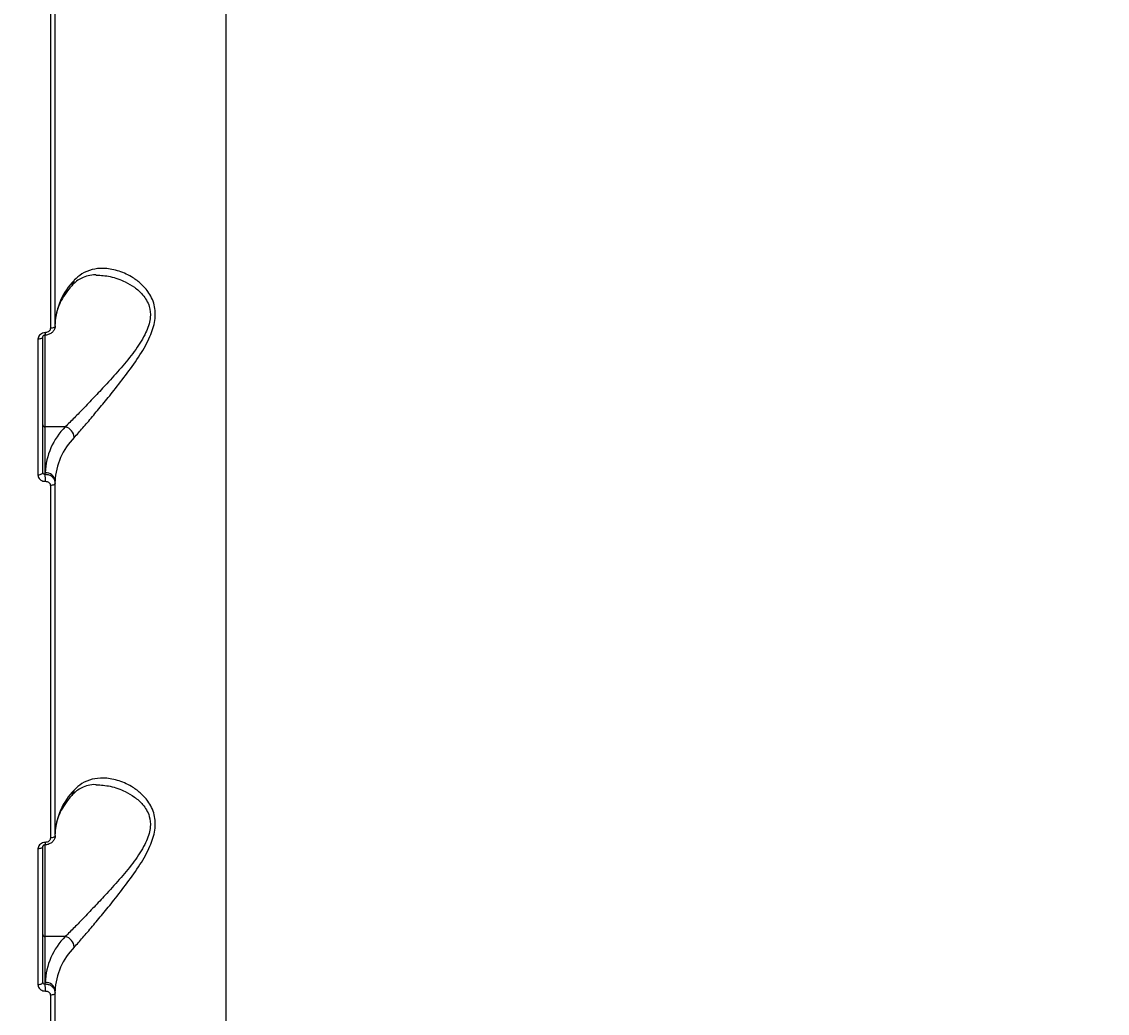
# Model space of a CAD drawing. Header units: millimetres. Extents: x -6901 to 7060, y -7557 to 6158.
# Drawn here: x 1967.4 to 2186.4, y -2462.2 to -2262.1 of the extents above; entities that cross this region are included whole.
import ezdxf

# ---------------------------------------------------------------- set-up
doc = ezdxf.new("R2010")
doc.units = ezdxf.units.MM
for name, color, linetype in [('DIKOM_ОБЪЕКТ', 7, 'Continuous'), ('DIKOM_РАЗМЕР_ЗОНА', 7, 'Continuous'), ('DIKOM_РАЗМЕР_ОБЪЕКТА', 7, 'Continuous')]:
    doc.layers.add(name, color=color, linetype=linetype)
doc.styles.add('style1', font='arial.ttf', dxfattribs={"width": 0.8})
doc.dimstyles.new('1-50', dxfattribs={"dimtxt": 300, "dimasz": 200, "dimexe": 100, "dimexo": 0, "dimgap": 100, "dimtad": 1, "dimtxsty": 'style1', "dimcen": 200, "dimclrd": 7, "dimclre": 7, "dimclrt": 7, "dimadec": 1, "dimazin": 2, "dimtfac": 1, "dimtmove": 0, "dimatfit": 2, "dimfxl": 0, "dimlwd": 25, "dimlwe": 18, "dimarcsym": 0})

# ---------------------------------------------------------------- blocks, each defined once
blk = doc.blocks.new('*D1')
at = {"layer": 'Defpoints', "color": 0, "transparency": 16777216}
for p in [(-4076.66, -462.32), (4983.51, -3127.59), (4983.51, -6854.07)]:
    blk.add_point(p, dxfattribs=at)
at = {"layer": 'DIKOM_РАЗМЕР_ОБЪЕКТА', "color": 7, "lineweight": 18, "transparency": 16777216}
for p, q in [((-4076.66, -462.32), (-4076.66, -6954.07)), ((4983.51, -3127.59), (4983.51, -6954.07))]:
    blk.add_line(p, q, dxfattribs=at)
at = {"layer": 'DIKOM_РАЗМЕР_ОБЪЕКТА', "color": 7, "lineweight": 25, "transparency": 16777216}
blk.add_line((-3876.66, -6854.07), (4783.51, -6854.07), dxfattribs=at)
at = {"layer": 'DIKOM_РАЗМЕР_ОБЪЕКТА', "color": 7, "transparency": 16777216}
for points in [[(-3876.66, -6820.74), (-3876.66, -6887.4), (-4076.66, -6854.07)], [(4783.51, -6820.74), (4783.51, -6887.4), (4983.51, -6854.07)]]:
    blk.add_solid(points, dxfattribs=at)
at = {"layer": 'DIKOM_РАЗМЕР_ОБЪЕКТА', "color": 7, "transparency": 16777216, "insert": (453.43, -6600.9), "char_height": 300, "attachment_point": 5, "style": 'style1'}
blk.add_mtext('9050', dxfattribs=at)
blk = doc.blocks.new('*D2')
at = {"layer": 'Defpoints', "color": 0, "transparency": 16777216}
for p in [(-1102.73, 4151.17), (-5819.23, -4492.42), (4721.24, -4492.42)]:
    blk.add_point(p, dxfattribs=at)
at = {"layer": 'DIKOM_РАЗМЕР_ОБЪЕКТА', "color": 7, "lineweight": 18, "transparency": 16777216}
for p, q in [((-1102.73, 4151.17), (-5919.23, 4151.17)), ((4721.24, -4492.42), (-5919.23, -4492.42))]:
    blk.add_line(p, q, dxfattribs=at)
at = {"layer": 'DIKOM_РАЗМЕР_ОБЪЕКТА', "color": 7, "lineweight": 25, "transparency": 16777216}
blk.add_line((-5819.23, 3951.17), (-5819.23, -4292.42), dxfattribs=at)
at = {"layer": 'DIKOM_РАЗМЕР_ОБЪЕКТА', "color": 7, "transparency": 16777216}
for points in [[(-5852.56, 3951.17), (-5785.89, 3951.17), (-5819.23, 4151.17)], [(-5852.56, -4292.42), (-5785.89, -4292.42), (-5819.23, -4492.42)]]:
    blk.add_solid(points, dxfattribs=at)
at = {"layer": 'DIKOM_РАЗМЕР_ОБЪЕКТА', "color": 7, "transparency": 16777216, "insert": (-6072.4, -170.63), "char_height": 300, "attachment_point": 5, "rotation": 90, "style": 'style1'}
blk.add_mtext('8650', dxfattribs=at)
blk = doc.blocks.new('*D3')
at = {"layer": 'Defpoints', "color": 0, "transparency": 16777216}
for p in [(-1553.27, 6158.28), (-6450.85, -6312.94), (5659.92, -6312.94)]:
    blk.add_point(p, dxfattribs=at)
at = {"layer": 'DIKOM_РАЗМЕР_ЗОНА', "color": 7, "lineweight": 18, "transparency": 16777216}
for p, q in [((-1553.27, 6158.28), (-6550.85, 6158.28)), ((5659.92, -6312.94), (-6550.85, -6312.94))]:
    blk.add_line(p, q, dxfattribs=at)
at = {"layer": 'DIKOM_РАЗМЕР_ЗОНА', "color": 7, "lineweight": 25, "transparency": 16777216}
blk.add_line((-6450.85, 5958.28), (-6450.85, -6112.94), dxfattribs=at)
at = {"layer": 'DIKOM_РАЗМЕР_ЗОНА', "color": 7, "transparency": 16777216}
for points in [[(-6484.18, 5958.28), (-6417.52, 5958.28), (-6450.85, 6158.28)], [(-6484.18, -6112.94), (-6417.52, -6112.94), (-6450.85, -6312.94)]]:
    blk.add_solid(points, dxfattribs=at)
at = {"layer": 'DIKOM_РАЗМЕР_ЗОНА', "color": 7, "transparency": 16777216, "insert": (-6704.02, -77.33), "char_height": 300, "attachment_point": 5, "rotation": 90, "style": 'style1'}
blk.add_mtext('12500', dxfattribs=at)
blk = doc.blocks.new('*D4')
at = {"layer": 'Defpoints', "color": 0, "transparency": 16777216}
for p in [(-5588.2, -1083.32), (7059.54, -2218.88), (7059.54, -7457.08)]:
    blk.add_point(p, dxfattribs=at)
at = {"layer": 'DIKOM_РАЗМЕР_ЗОНА', "color": 7, "lineweight": 18, "transparency": 16777216}
for p, q in [((-5588.2, -1083.32), (-5588.2, -7557.08)), ((7059.54, -2218.88), (7059.54, -7557.08))]:
    blk.add_line(p, q, dxfattribs=at)
at = {"layer": 'DIKOM_РАЗМЕР_ЗОНА', "color": 7, "lineweight": 25, "transparency": 16777216}
blk.add_line((-5388.2, -7457.08), (6859.54, -7457.08), dxfattribs=at)
at = {"layer": 'DIKOM_РАЗМЕР_ЗОНА', "color": 7, "transparency": 16777216}
for points in [[(-5388.2, -7423.74), (-5388.2, -7490.41), (-5588.2, -7457.08)], [(6859.54, -7423.74), (6859.54, -7490.41), (7059.54, -7457.08)]]:
    blk.add_solid(points, dxfattribs=at)
at = {"layer": 'DIKOM_РАЗМЕР_ЗОНА', "color": 7, "transparency": 16777216, "insert": (735.67, -7203.9), "char_height": 300, "attachment_point": 5, "style": 'style1'}
blk.add_mtext('12650', dxfattribs=at)

msp = doc.modelspace()

# ---------------------------------------------------------------- linework, layer by layer
at = {"layer": 'DIKOM_ОБЪЕКТ', "color": 7, "linetype": 'Continuous', "lineweight": 15}
for p, q in [((2008.684, -2519.963), (2008.684, -2219.955)), ((1973.222, -2252.787), (1973.222, -2323.932)), ((1974.182, -2323.417), (1974.182, -2252.272)), ((1971.682, -2353.038), (1971.682, -2325.608)), ((1972.182, -2343.81), (1972.182, -2325.251)), ((1970.716, -2326.123), (1970.716, -2353.553)), ((1976.232, -2343.81), (1972.182, -2343.81)), ((1972.182, -2353.078), (1972.182, -2343.81)), ((1972.182, -2353.438), (1972.182, -2353.078)), ((1973.222, -2355.647), (1973.222, -2426.792)), ((1974.182, -2355.132), (1974.182, -2354.793)), ((1974.182, -2426.277), (1974.182, -2355.132)), ((1971.682, -2455.898), (1971.682, -2428.469)), ((1972.182, -2446.67), (1972.182, -2428.112)), ((1970.716, -2428.983), (1970.716, -2456.413)), ((1976.232, -2446.67), (1972.182, -2446.67)), ((1972.182, -2455.938), (1972.182, -2446.67)), ((1972.182, -2456.298), (1972.182, -2455.938)), ((1973.222, -2458.507), (1973.222, -2529.652)), ((1974.182, -2457.992), (1974.182, -2457.653)), ((1974.182, -2529.137), (1974.182, -2457.992))]:
    msp.add_line(p, q, dxfattribs=at)
at = {"layer": 'DIKOM_ОБЪЕКТ', "color": 7, "linetype": 'Continuous', "lineweight": 15, "flags": 128}
for points in [[(1974.182, -2323.417), (1974.164, -2323.515), (1974.11, -2323.609), (1974.022, -2323.697), (1973.903, -2323.774), (1973.758, -2323.838), (1973.592, -2323.887), (1973.412, -2323.918), (1973.222, -2323.932)], [(1971.682, -2325.608), (1971.663, -2325.707), (1971.609, -2325.801), (1971.52, -2325.889), (1971.401, -2325.966), (1971.255, -2326.03), (1971.088, -2326.079), (1970.907, -2326.11), (1970.716, -2326.123)], [(1971.682, -2353.038), (1971.663, -2353.136), (1971.609, -2353.231), (1971.52, -2353.318), (1971.401, -2353.396), (1971.255, -2353.46), (1971.088, -2353.508), (1970.907, -2353.54), (1970.716, -2353.553)], [(1974.182, -2355.132), (1974.164, -2355.23), (1974.11, -2355.325), (1974.022, -2355.412), (1973.903, -2355.489), (1973.758, -2355.553), (1973.592, -2355.602), (1973.412, -2355.634), (1973.222, -2355.647)], [(1974.182, -2426.277), (1974.164, -2426.375), (1974.11, -2426.469), (1974.022, -2426.557), (1973.903, -2426.634), (1973.758, -2426.698), (1973.592, -2426.747), (1973.412, -2426.778), (1973.222, -2426.792)], [(1971.682, -2428.469), (1971.663, -2428.567), (1971.609, -2428.662), (1971.52, -2428.749), (1971.401, -2428.826), (1971.255, -2428.891), (1971.088, -2428.939), (1970.907, -2428.97), (1970.716, -2428.983)], [(1971.682, -2455.898), (1971.663, -2455.996), (1971.609, -2456.091), (1971.52, -2456.178), (1971.401, -2456.256), (1971.255, -2456.32), (1971.088, -2456.368), (1970.907, -2456.4), (1970.716, -2456.413)], [(1974.182, -2457.992), (1974.164, -2458.09), (1974.11, -2458.185), (1974.022, -2458.272), (1973.903, -2458.349), (1973.758, -2458.413), (1973.592, -2458.462), (1973.412, -2458.494), (1973.222, -2458.507)]]:
    msp.add_lwpolyline(points, dxfattribs=at)
at = {"layer": 'DIKOM_ОБЪЕКТ', "color": 7, "linetype": 'Continuous', "lineweight": 15}
for centre, radius, start, end in [((1987.295, -2323.552), 13.122, 134.85889, 177.92839), ((1976.726, -2314.286), 1.314, 318.30605, 1.55413), ((1969.765, -2324.959), 2.459, 352.15915, 3.4875), ((1972.149, -2343.343), 0.468, 184.72752, 274.07186), ((1985.951, -2353.576), 13.778, 134.85955, 177.92816), ((1975.669, -2346.117), 2.375, 3.66269, 76.28453), ((1987.295, -2355.267), 13.122, 134.85991, 177.92794), ((1972.315, -2354.947), 1.874, 4.73257, 94.06271), ((1949.295, -2354.762), 22.925, 359.87919, 3.30967), ((1987.295, -2426.412), 13.122, 134.85889, 177.92839), ((1976.726, -2417.146), 1.314, 318.31048, 1.5497), ((1969.765, -2427.819), 2.46, 352.16092, 3.48573), ((1972.149, -2446.203), 0.468, 184.74312, 274.05625), ((1985.951, -2456.436), 13.778, 134.85955, 177.92816), ((1975.669, -2448.977), 2.375, 3.66269, 76.28453), ((1987.295, -2458.127), 13.122, 134.85993, 177.92735), ((1972.315, -2457.807), 1.874, 4.73674, 94.06248), ((1949.295, -2457.622), 22.925, 359.87919, 3.30967)]:
    msp.add_arc(centre, radius, start, end, dxfattribs=at)
for points, knots in [([(1978.039, -2345.966), (1978.595, -2345.348), (1979.706, -2344.112), (1981.683, -2341.779), (1983.805, -2339.238), (1986.181, -2336.311), (1988.762, -2333.023), (1991.32, -2329.386), (1993.355, -2325.804), (1994.307, -2322.846), (1994.425, -2320.715), (1994.213, -2319.169), (1993.69, -2317.753), (1992.769, -2316.229), (1991.39, -2314.764), (1989.289, -2313.282), (1986.737, -2312.171), (1984.018, -2311.726), (1981.61, -2311.992), (1979.621, -2312.777), (1978.538, -2313.786), (1978.039, -2314.25)], [0, 0, 0, 0, 0.0554766, 0.1110241, 0.1664977, 0.2220053, 0.2900231, 0.3579633, 0.4226762, 0.4774063, 0.5052466, 0.5330926, 0.5627086, 0.592373, 0.6404284, 0.6885791, 0.760326, 0.8320607, 0.8909999, 0.9498658, 1, 1, 1, 1]), ([(1982.471, -2313.18), (1983.414, -2313.24), (1985.362, -2313.366), (1988.006, -2314.318), (1990.22, -2315.602), (1991.672, -2316.874), (1992.656, -2318.233), (1993.311, -2319.714), (1993.455, -2321.161), (1993.263, -2322.601), (1992.937, -2323.789), (1991.991, -2325.926), (1990.156, -2328.692), (1987.475, -2331.954), (1984.791, -2334.927), (1982.291, -2337.597), (1980.081, -2339.91), (1977.997, -2342.064), (1976.826, -2343.223), (1976.232, -2343.81)], [0, 0, 0, 0, 0.0837319, 0.1730435, 0.2302375, 0.2886008, 0.3225469, 0.3574036, 0.4072997, 0.4205918, 0.4517234, 0.4838922, 0.560748, 0.6426276, 0.726758, 0.794632, 0.8636878, 0.9308933, 1, 1, 1, 1]), ([(1982.471, -2313.179), (1982.421, -2313.175), (1981.844, -2313.128), (1980.851, -2313.306), (1979.575, -2313.721), (1978.542, -2314.335), (1977.966, -2314.916), (1977.707, -2315.176)], [0, 0, 0, 0, 0.0261927, 0.2986111, 0.5705527, 0.8074215, 1, 1, 1, 1]), ([(1977.704, -2315.164), (1977.465, -2315.433), (1976.767, -2316.219), (1975.828, -2317.546), (1974.983, -2319.144), (1974.429, -2320.761), (1974.205, -2322.072), (1974.187, -2322.847), (1974.182, -2323.077)], [0, 0, 0, 0, 0.1033922, 0.3019071, 0.5017382, 0.7047406, 0.9124519, 1, 1, 1, 1]), ([(1974.163, -2323.45), (1974.167, -2323.502), (1974.191, -2323.774), (1974.004, -2324.256), (1973.592, -2324.802), (1972.98, -2325.163), (1972.478, -2325.323), (1972.216, -2325.289), (1972.2, -2325.287)], [0, 0, 0, 0, 0.0530815, 0.2781396, 0.5037792, 0.7375332, 0.9841348, 1, 1, 1, 1]), ([(1972.22, -2324.809), (1972.109, -2324.818), (1971.829, -2324.839), (1971.407, -2325.001), (1971.025, -2325.299), (1970.766, -2325.689), (1970.733, -2325.978), (1970.716, -2326.123)], [0, 0, 0, 0, 0.1418423, 0.3567164, 0.5713459, 0.785704, 1, 1, 1, 1]), ([(1972.202, -2325.298), (1972.171, -2325.299), (1972.085, -2325.299), (1971.947, -2325.339), (1971.817, -2325.408), (1971.729, -2325.489), (1971.684, -2325.569), (1971.68, -2325.595), (1971.682, -2325.611), (1971.682, -2325.611)], [0, 0, 0, 0, 0.0835475, 0.2335447, 0.3872818, 0.5495603, 0.7301968, 0.9908283, 1, 1, 1, 1]), ([(1973.222, -2323.932), (1973.211, -2324.028), (1973.189, -2324.221), (1973.017, -2324.482), (1972.762, -2324.681), (1972.481, -2324.789), (1972.294, -2324.804), (1972.22, -2324.809)], [0, 0, 0, 0, 0.2142558, 0.4285831, 0.6431361, 0.8580855, 1, 1, 1, 1]), ([(1970.716, -2353.553), (1970.724, -2353.647), (1970.742, -2353.885), (1970.922, -2354.244), (1971.262, -2354.564), (1971.713, -2354.777), (1972.051, -2354.799), (1972.22, -2354.81)], [0, 0, 0, 0, 0.1406379, 0.3551346, 0.5698808, 0.7848931, 1, 1, 1, 1]), ([(1972.182, -2353.438), (1972.126, -2353.437), (1972.013, -2353.434), (1971.863, -2353.368), (1971.75, -2353.266), (1971.69, -2353.148), (1971.684, -2353.069), (1971.682, -2353.038)], [0, 0, 0, 0, 0.215445, 0.4305936, 0.6452669, 0.8595438, 1, 1, 1, 1]), ([(1974.182, -2355.132), (1974.172, -2355.006), (1974.148, -2354.689), (1973.909, -2354.209), (1973.456, -2353.778), (1972.857, -2353.489), (1972.407, -2353.455), (1972.182, -2353.438)], [0, 0, 0, 0, 0.1407407, 0.3554648, 0.5702969, 0.7851525, 1, 1, 1, 1]), ([(1972.22, -2354.81), (1972.333, -2354.817), (1972.558, -2354.832), (1972.859, -2354.974), (1973.085, -2355.187), (1973.205, -2355.425), (1973.218, -2355.584), (1973.222, -2355.647)], [0, 0, 0, 0, 0.2151319, 0.4301415, 0.6449683, 0.8594051, 1, 1, 1, 1]), ([(1978.039, -2448.826), (1978.595, -2448.208), (1979.706, -2446.972), (1981.683, -2444.639), (1983.805, -2442.099), (1986.181, -2439.171), (1988.762, -2435.883), (1991.32, -2432.246), (1993.355, -2428.664), (1994.307, -2425.706), (1994.425, -2423.574), (1994.213, -2422.029), (1993.69, -2420.613), (1992.769, -2419.089), (1991.39, -2417.624), (1989.289, -2416.142), (1986.736, -2415.031), (1984.018, -2414.586), (1981.61, -2414.852), (1979.622, -2415.637), (1978.538, -2416.646), (1978.039, -2417.111)], [0, 0, 0, 0, 0.0554766, 0.1110253, 0.1664977, 0.2220066, 0.2900231, 0.3579634, 0.4226764, 0.4774094, 0.5052464, 0.5330944, 0.5627104, 0.5923749, 0.6404303, 0.6885818, 0.760326, 0.8320635, 0.8910027, 0.9498686, 1, 1, 1, 1]), ([(1982.471, -2416.04), (1983.414, -2416.1), (1985.362, -2416.226), (1988.006, -2417.178), (1990.22, -2418.462), (1991.672, -2419.735), (1992.656, -2421.093), (1993.31, -2422.574), (1993.455, -2424.021), (1993.263, -2425.461), (1992.937, -2426.65), (1991.991, -2428.786), (1990.156, -2431.552), (1987.475, -2434.814), (1984.791, -2437.788), (1982.291, -2440.457), (1980.081, -2442.77), (1977.997, -2444.924), (1976.826, -2446.083), (1976.232, -2446.67)], [0, 0, 0, 0, 0.0837318, 0.1730432, 0.2302404, 0.2886006, 0.3225452, 0.3574035, 0.4072995, 0.4205916, 0.4517235, 0.4838922, 0.5607479, 0.6426274, 0.7267577, 0.7946316, 0.8636855, 0.9308933, 1, 1, 1, 1]), ([(1982.471, -2416.039), (1982.421, -2416.035), (1981.844, -2415.988), (1980.851, -2416.166), (1979.575, -2416.581), (1978.542, -2417.195), (1977.966, -2417.776), (1977.707, -2418.036)], [0, 0, 0, 0, 0.0261927, 0.2986117, 0.5705532, 0.8074028, 1, 1, 1, 1]), ([(1977.704, -2418.024), (1977.465, -2418.293), (1976.767, -2419.079), (1975.828, -2420.406), (1974.983, -2422.004), (1974.429, -2423.621), (1974.205, -2424.932), (1974.187, -2425.707), (1974.182, -2425.937)], [0, 0, 0, 0, 0.1033935, 0.3019107, 0.5017443, 0.7047491, 0.9124629, 1, 1, 1, 1]), ([(1974.163, -2426.31), (1974.167, -2426.362), (1974.191, -2426.634), (1974.004, -2427.116), (1973.592, -2427.662), (1972.98, -2428.023), (1972.478, -2428.183), (1972.216, -2428.15), (1972.2, -2428.148)], [0, 0, 0, 0, 0.0531011, 0.2781595, 0.503769, 0.7375328, 0.9841347, 1, 1, 1, 1]), ([(1972.22, -2427.669), (1972.109, -2427.678), (1971.829, -2427.699), (1971.407, -2427.861), (1971.025, -2428.159), (1970.766, -2428.549), (1970.733, -2428.838), (1970.716, -2428.983)], [0, 0, 0, 0, 0.1418411, 0.3567172, 0.5713488, 0.785753, 1, 1, 1, 1]), ([(1972.202, -2428.159), (1972.171, -2428.159), (1972.085, -2428.159), (1971.947, -2428.199), (1971.817, -2428.268), (1971.729, -2428.349), (1971.684, -2428.429), (1971.68, -2428.455), (1971.682, -2428.471), (1971.682, -2428.471)], [0, 0, 0, 0, 0.0835488, 0.2335484, 0.387288, 0.5495692, 0.7301712, 0.9908282, 1, 1, 1, 1]), ([(1973.222, -2426.792), (1973.211, -2426.888), (1973.189, -2427.081), (1973.016, -2427.342), (1972.762, -2427.541), (1972.481, -2427.649), (1972.294, -2427.664), (1972.22, -2427.669)], [0, 0, 0, 0, 0.2142538, 0.4285791, 0.6431783, 0.8580744, 1, 1, 1, 1]), ([(1970.716, -2456.413), (1970.724, -2456.507), (1970.742, -2456.745), (1970.922, -2457.104), (1971.262, -2457.424), (1971.713, -2457.637), (1972.051, -2457.659), (1972.22, -2457.67)], [0, 0, 0, 0, 0.140641, 0.3551025, 0.5698853, 0.7848821, 1, 1, 1, 1]), ([(1972.182, -2456.298), (1972.126, -2456.297), (1972.013, -2456.294), (1971.863, -2456.229), (1971.75, -2456.126), (1971.69, -2456.009), (1971.684, -2455.929), (1971.682, -2455.898)], [0, 0, 0, 0, 0.215445, 0.4305936, 0.6452669, 0.8595438, 1, 1, 1, 1]), ([(1974.182, -2457.992), (1974.172, -2457.867), (1974.148, -2457.549), (1973.909, -2457.069), (1973.456, -2456.639), (1972.857, -2456.349), (1972.407, -2456.315), (1972.182, -2456.298)], [0, 0, 0, 0, 0.1407407, 0.3554648, 0.5702969, 0.7851525, 1, 1, 1, 1]), ([(1972.22, -2457.67), (1972.333, -2457.677), (1972.558, -2457.692), (1972.859, -2457.834), (1973.085, -2458.047), (1973.205, -2458.285), (1973.218, -2458.444), (1973.222, -2458.507)], [0, 0, 0, 0, 0.2151328, 0.4301432, 0.6449709, 0.859483, 1, 1, 1, 1])]:
    msp.add_open_spline(points, degree=3, knots=knots, dxfattribs=at)

# ---------------------------------------------------------------- dimensions: what is measured, and where the dimension line sits
at = {"layer": 'DIKOM_РАЗМЕР_ЗОНА'}
dim = msp.add_linear_dim(base=(-6450.85, -6312.937), p1=(-1553.272, 6158.285), p2=(5659.925, -6312.937), angle=90, text='12500', dimstyle='1-50', dxfattribs=at)
dim.commit()
dim.dimension.update_dxf_attribs({"geometry": '*D3', "text_midpoint": (-6450.85, -77.326), "dimtype": 160})
dim = msp.add_linear_dim(base=(7059.538, -7457.077), p1=(-5588.199, -1083.325), p2=(7059.538, -2218.883), text='12650', dimstyle='1-50', dxfattribs=at)
dim.commit()
dim.dimension.update_dxf_attribs({"geometry": '*D4', "text_midpoint": (735.669, -7457.077), "dimtype": 160})
at = {"layer": 'DIKOM_РАЗМЕР_ОБЪЕКТА'}
dim = msp.add_linear_dim(base=(-5819.225, -4492.425), p1=(-1102.732, 4151.169), p2=(4721.24, -4492.425), angle=90, text='8650', dimstyle='1-50', dxfattribs=at)
dim.commit()
dim.dimension.update_dxf_attribs({"geometry": '*D2', "text_midpoint": (-5819.225, -170.628), "dimtype": 160})
dim = msp.add_linear_dim(base=(4983.514, -6854.07), p1=(-4076.663, -462.325), p2=(4983.514, -3127.595), text='9050', dimstyle='1-50', dxfattribs=at)
dim.commit()
dim.dimension.update_dxf_attribs({"geometry": '*D1', "text_midpoint": (453.425, -6854.07), "dimtype": 160})

doc.saveas('drawing.dxf')
